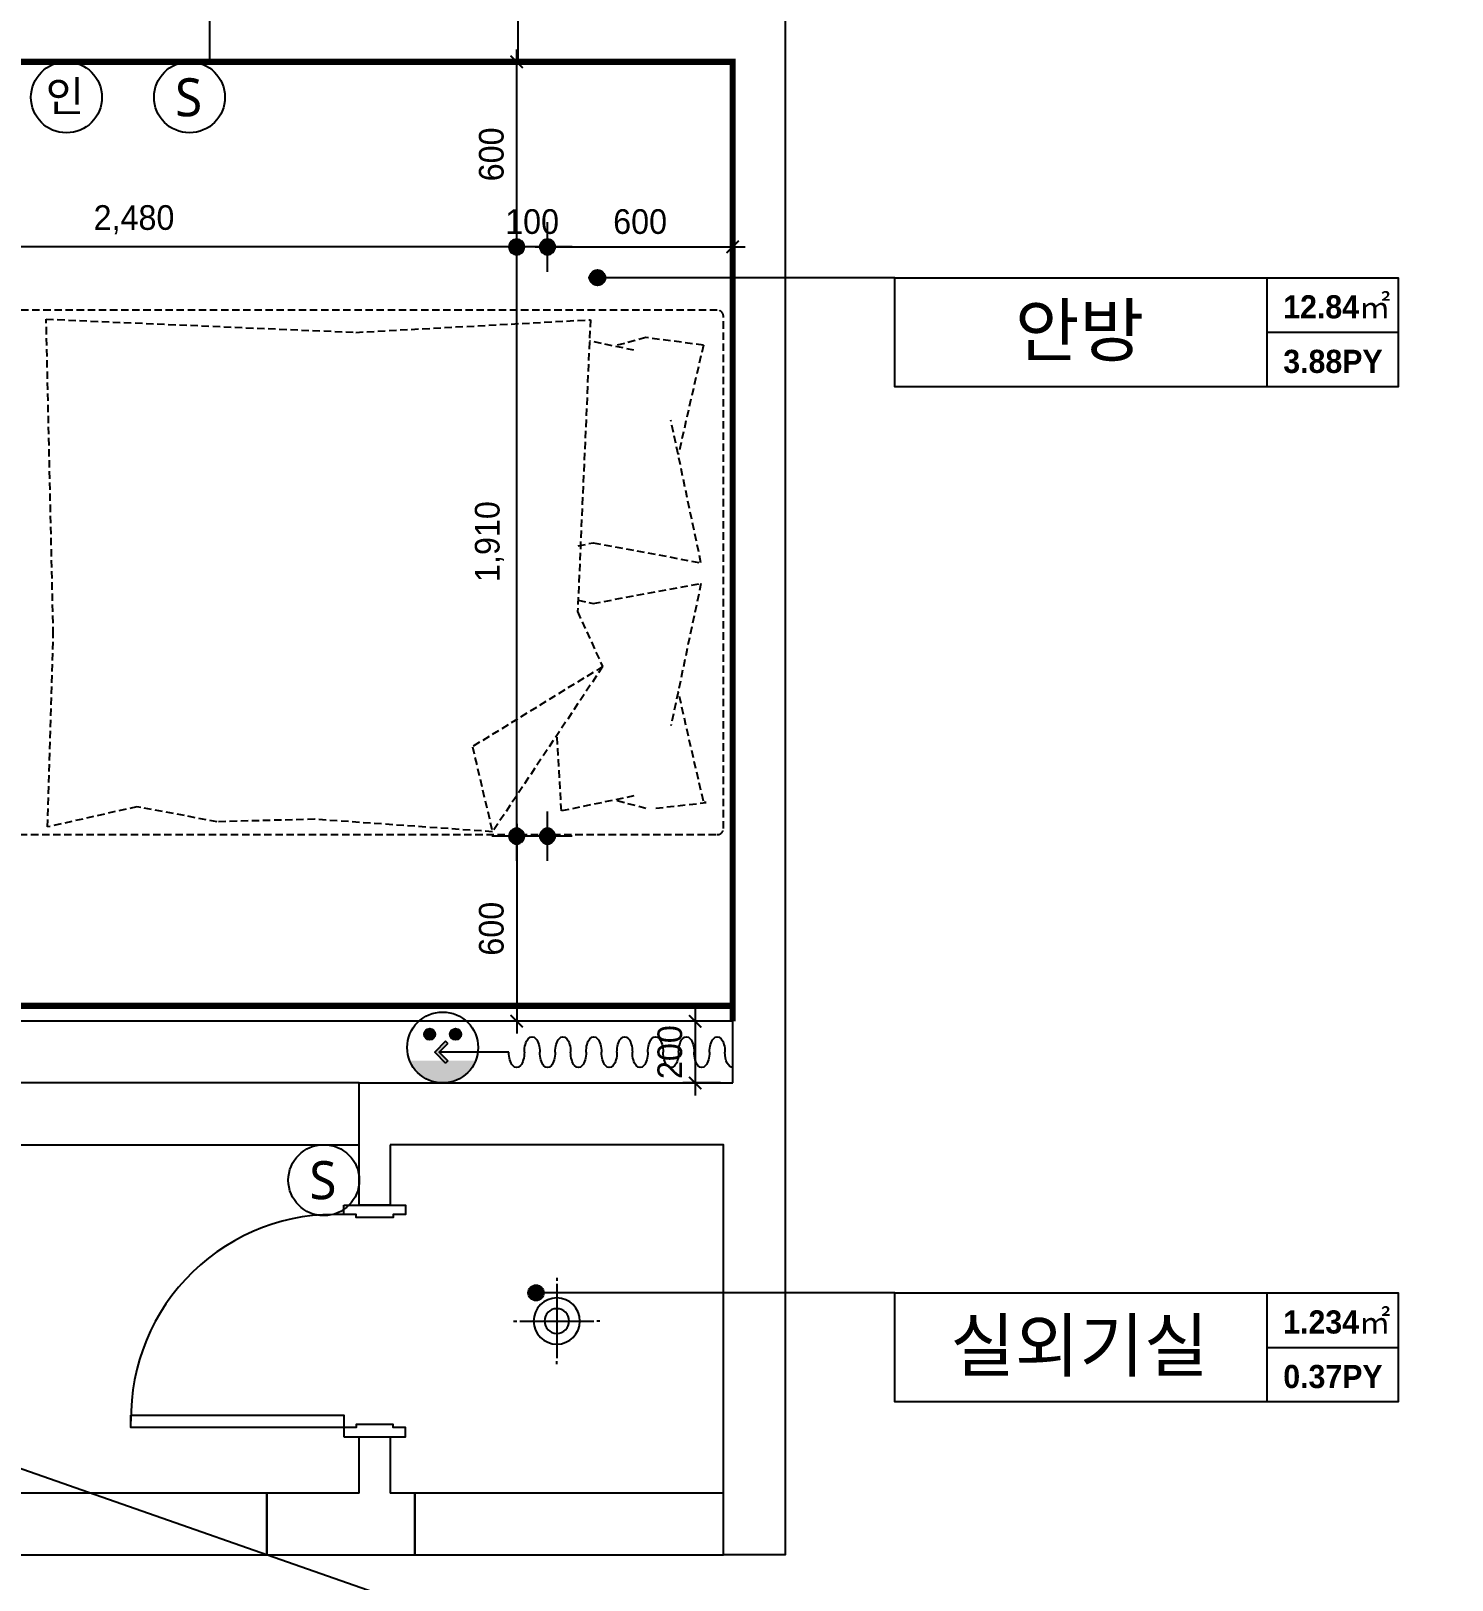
# Model space of a CAD drawing. Header units: millimetres. Extents: x 118028 to 193504, y 42792 to 96100.
# Drawn here: x 182788 to 187392, y 62446 to 67467 of the extents above; entities that cross this region are included whole.
import ezdxf
from ezdxf.enums import TextEntityAlignment as Align

# ---------------------------------------------------------------- set-up
doc = ezdxf.new("R2010")
doc.units = ezdxf.units.MM
doc.header["$LTSCALE"] = 30
doc.header["$PDMODE"] = 3
for name, pattern in [('DH-HID2', [1.2, 0.8, -0.4]), ('HID', [2.3, 1.5, -0.8]), ('HIDDEN', [9.525, 6.35, -3.175])]:
    doc.linetypes.add(name, pattern=pattern)
doc.layers.get('DEFPOINTS').update_dxf_attribs({"color": 248})
for name, color, linetype in [('0-ELC TEXT', 7, 'Continuous'), ('01. F-소품', 3, 'Continuous'), ('03-TEXT', 3, 'Continuous'), ('07-DIM WAL', 5, 'Continuous'), ('2CONTINUOUS', 2, 'Continuous'), ('3.기호.계단선', 30, 'Continuous'), ('C-WIN', 4, 'Continuous'), ('CEIL-DOOR', 6, 'Continuous'), ('CEIL-LIGHT', 7, 'Continuous'), ('CO-DO-FR', 7, 'Continuous'), ('CO-DOOR', 8, 'Continuous'), ('FU-FURM', 251, 'DH-HID2'), ('HAT', 8, 'Continuous'), ('RC-LIGHT', 7, 'Continuous'), ('U-LANP', 6, 'Continuous'), ('설비', 140, 'Continuous')]:
    doc.layers.add(name, color=color, linetype=linetype)
doc.styles.add('HY 울릉도 L', font='')
doc.styles.add('넥슨고딕', font='NEXONLv1GothicBold.ttf')
doc.styles.add('코레일둥고', font='Korail_Round_Gothic_Medium.ttf')
doc.styles.get('HY 울릉도 L').set_extended_font_data('HY울릉도L')
doc.dimstyles.new('40', dxfattribs={"dimscale": 40, "dimtxt": 2, "dimasz": 1, "dimexe": 1, "dimexo": 1, "dimgap": 1, "dimtad": 1, "dimdec": 0, "dimrnd": 0.05, "dimdsep": 46, "dimlunit": 6, "dimtxsty": 'HY 울릉도 L', "dimblk": 'ARCHTICK', "dimcen": 2.5, "dimdle": 1, "dimclrd": 133, "dimclre": 133, "dimclrt": 30, "dimadec": 0, "dimazin": 0, "dimtfac": 1, "dimtdec": 0, "dimtix": 1, "dimtmove": 2, "dimatfit": 3, "dimldrblk": 'ARCHTICK', "dimfxl": 1, "dimlwd": -1, "dimlwe": -1, "dimarcsym": 0})

# ---------------------------------------------------------------- blocks, each defined once
blk = doc.blocks.new('FFSFDF')
at = {"layer": '01. F-소품'}
blk.add_hatch(color=8, dxfattribs=at).paths.add_polyline_path([(1567672.9, 1746751.1), (1567679.9, 1746744.1), (1567715.3, 1746779.4), (1567679.9, 1746814.8), (1567672.9, 1746807.7), (1567701.2, 1746779.4)])
at = {"layer": '01. F-소품', "color": 8}
for p, q in [((1567474.8, 1746779.4), (1567701.2, 1746779.4)), ((1567672.9, 1746807.7), (1567679.9, 1746814.8)), ((1567672.9, 1746751.1), (1567679.9, 1746744.1))]:
    blk.add_line(p, q, dxfattribs=at)
for points in [[(1567672.9, 1746807.7), (1567701.2, 1746779.4), (1567672.9, 1746751.1)], [(1567679.9, 1746814.8), (1567715.3, 1746779.4), (1567679.9, 1746744.1)]]:
    blk.add_lwpolyline(points, dxfattribs=at)
for centre, start_param, end_param in [((1566799.8, 1746779.4), 1.570796, 4.712389), ((1566899.8, 1746779.4), 1.570796, 4.712389), ((1566999.8, 1746779.4), 1.570796, 4.712389), ((1567099.8, 1746779.4), 1.570796, 4.712389), ((1567199.8, 1746779.4), 1.570796, 4.712389), ((1567299.8, 1746779.4), 1.570796, 4.712389), ((1567399.8, 1746779.4), 1.570796, 4.712389), ((1566749.8, 1746779.4), 6.283185, 7.853982), ((1566849.8, 1746779.4), 4.712389, 7.853982), ((1566949.8, 1746779.4), 4.712389, 7.853982), ((1567049.8, 1746779.4), 4.712389, 7.853982), ((1567149.8, 1746779.4), 4.712389, 7.853982), ((1567249.8, 1746779.4), 4.712389, 7.853982), ((1567349.8, 1746779.4), 4.712389, 7.853982), ((1567449.8, 1746779.4), 4.712389, 7.853982)]:
    blk.add_ellipse(centre, major_axis=(0, -50), ratio=0.5, start_param=start_param, end_param=end_param, dxfattribs=at)
blk = doc.blocks.new('매입등')
at = {"layer": 'HAT', "color": 1}
for p, q in [((0, 140), (0, 130)), ((0, 120), (0, -120)), ((-140, 0), (-130, 0)), ((120, 0), (-120, 0)), ((140, 0), (130, 0)), ((-140, 0), (-130, 0)), ((0, -140), (0, -130))]:
    blk.add_line(p, q, dxfattribs=at)
blk.add_circle((0, 0), 40, dxfattribs=at)
at = {"layer": 'U-LANP'}
blk.add_circle((0, 0), 75, dxfattribs=at)
blk = doc.blocks.new('A$C59950440')
at = {"layer": 'CEIL-DOOR'}
blk.add_blockref('매입등', (140, 140), dxfattribs=at)
blk = doc.blocks.new('_ArchTick')
at = {"color": 0, "linetype": 'ByBlock', "const_width": 0.15}
blk.add_lwpolyline([(-0.5, -0.5), (0.5, 0.5)], dxfattribs=at)
blk = doc.blocks.new('*D267')
at = {"layer": '07-DIM WAL', "color": 133, "transparency": 16777216}
for p, q in [((184939.8, 64296.8), (184939.8, 64016.8)), ((185021.4, 64256.8), (184899.8, 64256.8)), ((185021.4, 64056.8), (184899.8, 64056.8))]:
    blk.add_line(p, q, dxfattribs=at)
at = {"layer": 'DEFPOINTS', "color": 0, "transparency": 16777216}
for p in [(185061.4, 64256.8), (184939.8, 64056.8), (185061.4, 64056.8)]:
    blk.add_point(p, dxfattribs=at)
at = {"layer": '07-DIM WAL', "color": 133, "transparency": 16777216, "xscale": 40, "yscale": 40, "zscale": 40}
for p, rotation in [((184939.8, 64256.8), 270), ((184939.8, 64056.8), 90)]:
    blk.add_blockref('_ArchTick', p, dxfattribs=dict(at, rotation=rotation))
at = {"layer": '07-DIM WAL', "color": 30, "transparency": 16777216, "insert": (184858.1, 64156.8), "char_height": 80, "attachment_point": 5, "rotation": 90, "style": 'HY 울릉도 L'}
blk.add_mtext('200', dxfattribs=at)
blk = doc.blocks.new('egoo')
at = {"layer": '설비'}
h = blk.add_hatch(color=140, dxfattribs=at)
edge = h.paths.add_edge_path()
edge.add_arc((1015645.3, 443433.7), 22.3, 0, 360)
h = blk.add_hatch(color=140, dxfattribs=at)
edge = h.paths.add_edge_path()
edge.add_arc((1015747.7, 443433.7), 22.3, 0, 360)
h = blk.add_hatch(color=140, dxfattribs=at)
edge = h.paths.add_edge_path()
edge.add_line((1015826.3, 443329.1), (1015566.6, 443329.1))
edge.add_ellipse((1015696.5, 443381.5), major_axis=(99, 99), ratio=1, start_angle=156.95778, end_angle=293.04222)
at = {"layer": '설비', "color": 140}
for centre, radius in [((1015696.5, 443381.5), 140), ((1015645.3, 443433.7), 22.3), ((1015747.7, 443433.7), 22.3)]:
    blk.add_circle(centre, radius, dxfattribs=at)
blk = doc.blocks.new('SW')
at = {"layer": '설비', "color": 140}
blk.add_circle((11533254.1, -14277699.4), 184, dxfattribs=at)
at = {"layer": '설비', "color": 140, "insert": (11533320, -14277600.8), "char_height": 197.143, "width": 314.327, "attachment_point": 3, "style": '코레일둥고'}
blk.add_mtext('{\\fMalgun Gothic|b0|i0|c129|p50;S}', dxfattribs=at)
blk = doc.blocks.new('DLSXJSPT')
at = {"layer": '설비', "color": 140}
blk.add_circle((242956, 103418.4), 115, dxfattribs=at)
at = {"layer": '설비', "color": 140, "style": '코레일둥고'}
blk.add_text('인', height=100, dxfattribs=at).set_placement((242888.1, 103372))
blk = doc.blocks.new('1')
at = {"linetype": 'Continuous'}
h = blk.add_hatch(color=4, dxfattribs=at)
h.dxf.hatch_style = 1
edge = h.paths.add_edge_path()
edge.add_arc((11539653.5, -14273503.8), 37.5, 0, 360)
at = {"color": 1, "linetype": 'Continuous'}
for p, q in [((11539653.5, -14273637.1), (11539653.5, -14273370.5)), ((11539520.2, -14273503.8), (11539786.8, -14273503.8))]:
    blk.add_line(p, q, dxfattribs=at)
at = {"color": 4, "linetype": 'Continuous'}
for radius in [41.5, 37.5]:
    blk.add_circle((11539653.5, -14273503.8), radius, dxfattribs=at)
blk = doc.blocks.new('*D289')
at = {"layer": '07-DIM WAL', "color": 133, "transparency": 16777216}
for p, q in [((184361.4, 66806.8), (184361.4, 66806.8)), ((184461.4, 66806.8), (184461.4, 66806.8)), ((184501.4, 66766.8), (184321.4, 66766.8))]:
    blk.add_line(p, q, dxfattribs=at)
at = {"layer": 'DEFPOINTS', "color": 0, "transparency": 16777216}
for p in [(184361.4, 66766.8), (184361.4, 66766.8), (184461.4, 66766.8)]:
    blk.add_point(p, dxfattribs=at)
at = {"layer": '07-DIM WAL', "color": 133, "transparency": 16777216, "xscale": 40, "yscale": 40, "zscale": 40}
blk.add_blockref('_ArchTick', (184361.4, 66766.8), dxfattribs=at)
at = {"layer": '07-DIM WAL', "color": 133, "transparency": 16777216, "xscale": 40, "yscale": 40, "zscale": 40, "rotation": 180}
blk.add_blockref('_ArchTick', (184461.4, 66766.8), dxfattribs=at)
at = {"layer": '07-DIM WAL', "color": 30, "transparency": 16777216, "insert": (184411.4, 66848.5), "char_height": 80, "attachment_point": 5, "style": 'HY 울릉도 L'}
blk.add_mtext('100', dxfattribs=at)
blk = doc.blocks.new('*D290')
at = {"layer": '07-DIM WAL', "color": 133, "transparency": 16777216}
for p, q in [((184461.4, 66806.8), (184461.4, 66806.8)), ((185061.4, 66806.8), (185061.4, 66806.8)), ((184421.4, 66766.8), (185101.4, 66766.8))]:
    blk.add_line(p, q, dxfattribs=at)
at = {"layer": 'DEFPOINTS', "color": 0, "transparency": 16777216}
for p in [(184461.4, 66766.8), (185061.4, 66766.8), (185061.4, 66766.8)]:
    blk.add_point(p, dxfattribs=at)
at = {"layer": '07-DIM WAL', "color": 133, "transparency": 16777216, "xscale": 40, "yscale": 40, "zscale": 40, "rotation": 180}
blk.add_blockref('_ArchTick', (184461.4, 66766.8), dxfattribs=at)
at = {"layer": '07-DIM WAL', "color": 133, "transparency": 16777216, "xscale": 40, "yscale": 40, "zscale": 40}
blk.add_blockref('_ArchTick', (185061.4, 66766.8), dxfattribs=at)
at = {"layer": '07-DIM WAL', "color": 30, "transparency": 16777216, "insert": (184761.4, 66848.5), "char_height": 80, "attachment_point": 5, "style": 'HY 울릉도 L'}
blk.add_mtext('600', dxfattribs=at)
blk = doc.blocks.new('*D291')
at = {"layer": '07-DIM WAL', "color": 133, "transparency": 16777216}
for p, q in [((184361.4, 66726.8), (184361.4, 67406.8)), ((184421.4, 67366.8), (184321.4, 67366.8)), ((184421.4, 66766.8), (184321.4, 66766.8))]:
    blk.add_line(p, q, dxfattribs=at)
at = {"layer": 'DEFPOINTS', "color": 0, "transparency": 16777216}
for p in [(184361.4, 67366.8), (184461.4, 67366.8), (184461.4, 66766.8)]:
    blk.add_point(p, dxfattribs=at)
at = {"layer": '07-DIM WAL', "color": 133, "transparency": 16777216, "xscale": 40, "yscale": 40, "zscale": 40}
for p, rotation in [((184361.4, 67366.8), 90), ((184361.4, 66766.8), 270)]:
    blk.add_blockref('_ArchTick', p, dxfattribs=dict(at, rotation=rotation))
at = {"layer": '07-DIM WAL', "color": 30, "transparency": 16777216, "insert": (184279.7, 67066.8), "char_height": 80, "attachment_point": 5, "rotation": 90, "style": 'HY 울릉도 L'}
blk.add_mtext('600', dxfattribs=at)
blk = doc.blocks.new('*D292')
at = {"layer": '07-DIM WAL', "color": 133, "transparency": 16777216}
for p, q in [((181881.4, 66806.8), (181881.4, 66806.8)), ((184361.4, 66806.8), (184361.4, 66806.8)), ((184401.4, 66766.8), (181841.4, 66766.8))]:
    blk.add_line(p, q, dxfattribs=at)
at = {"layer": 'DEFPOINTS', "color": 0, "transparency": 16777216}
for p in [(181881.4, 66766.8), (181881.4, 66766.8), (184361.4, 66766.8)]:
    blk.add_point(p, dxfattribs=at)
at = {"layer": '07-DIM WAL', "color": 133, "transparency": 16777216, "xscale": 40, "yscale": 40, "zscale": 40, "rotation": 180}
blk.add_blockref('_ArchTick', (181881.4, 66766.8), dxfattribs=at)
at = {"layer": '07-DIM WAL', "color": 133, "transparency": 16777216, "xscale": 40, "yscale": 40, "zscale": 40}
blk.add_blockref('_ArchTick', (184361.4, 66766.8), dxfattribs=at)
at = {"layer": '07-DIM WAL', "color": 30, "transparency": 16777216, "insert": (183121.4, 66854.7), "char_height": 80, "attachment_point": 5, "style": 'HY 울릉도 L'}
blk.add_mtext('2,480', dxfattribs=at)
blk = doc.blocks.new('*D295')
at = {"layer": '07-DIM WAL', "color": 133, "transparency": 16777216}
for p, q in [((184361.4, 64816.8), (184361.4, 66806.8)), ((184401.4, 66766.8), (184401.4, 66766.8)), ((184321.4, 64856.8), (184321.4, 64856.8))]:
    blk.add_line(p, q, dxfattribs=at)
at = {"layer": 'DEFPOINTS', "color": 0, "transparency": 16777216}
for p in [(184361.4, 66766.8), (184361.4, 66766.8), (184361.4, 64856.8)]:
    blk.add_point(p, dxfattribs=at)
at = {"layer": '07-DIM WAL', "color": 133, "transparency": 16777216, "xscale": 40, "yscale": 40, "zscale": 40}
for p, rotation in [((184361.4, 66766.8), 90), ((184361.4, 64856.8), 270)]:
    blk.add_blockref('_ArchTick', p, dxfattribs=dict(at, rotation=rotation))
at = {"layer": '07-DIM WAL', "color": 30, "transparency": 16777216, "insert": (184273.4, 65811.8), "char_height": 80, "attachment_point": 5, "rotation": 90, "style": 'HY 울릉도 L'}
blk.add_mtext('1,910', dxfattribs=at)
blk = doc.blocks.new('*D296')
at = {"layer": '07-DIM WAL', "color": 133, "transparency": 16777216}
for p, q in [((184361.4, 64896.8), (184361.4, 64216.8)), ((184321.4, 64856.8), (184321.4, 64856.8)), ((184321.4, 64256.8), (184321.4, 64256.8))]:
    blk.add_line(p, q, dxfattribs=at)
at = {"layer": 'DEFPOINTS', "color": 0, "transparency": 16777216}
for p in [(184361.4, 64856.8), (184361.4, 64256.8), (184361.4, 64256.8)]:
    blk.add_point(p, dxfattribs=at)
at = {"layer": '07-DIM WAL', "color": 133, "transparency": 16777216, "xscale": 40, "yscale": 40, "zscale": 40}
for p, rotation in [((184361.4, 64856.8), 90), ((184361.4, 64256.8), 270)]:
    blk.add_blockref('_ArchTick', p, dxfattribs=dict(at, rotation=rotation))
at = {"layer": '07-DIM WAL', "color": 30, "transparency": 16777216, "insert": (184279.7, 64556.8), "char_height": 80, "attachment_point": 5, "rotation": 90, "style": 'HY 울릉도 L'}
blk.add_mtext('600', dxfattribs=at)
blk = doc.blocks.new('vusaudeh')
at = {"layer": '2CONTINUOUS'}
for p, q in [((157566.4, 85986.8), (157566.4, 85786.8)), ((158566.4, 85786.8), (158566.4, 85986.8)), ((157566.4, 85786.8), (156386.4, 85786.8)), ((159261.4, 85786.8), (158566.4, 85786.8)), ((159261.4, 82476.8), (159261.4, 85786.8)), ((158051.4, 82476.8), (159261.4, 82476.8)), ((158231.4, 81147.8), (158231.4, 80947.8))]:
    blk.add_line(p, q, dxfattribs=at)
for points in [[(158711.4, 91311.8), (158711.4, 91511.8), (159431.4, 91511.8), (159431.4, 80947.8), (159231.4, 80947.8)], [(158151.4, 82276.8), (158151.4, 82080.3), (158051.4, 82080.3), (158051.4, 82476.8)], [(159231.4, 80947.8), (159231.4, 82276.8), (158151.4, 82276.8)], [(158051.4, 81147.8), (158051.4, 81330.3), (158151.4, 81330.3), (158151.4, 81147.8)], [(157751.4, 81147.8), (157751.4, 80947.8), (158231.4, 80947.8), (158231.4, 81147.8), (158151.4, 81147.8)], [(158051.4, 81147.8), (157751.4, 81147.8)]]:
    blk.add_lwpolyline(points, dxfattribs=at)
at = {"layer": '2CONTINUOUS', "color": 8, "linetype": 'HID'}
blk.add_lwpolyline([(157566.4, 85786.8), (158566.4, 85786.8)], dxfattribs=at)
at = {"layer": 'C-WIN'}
for points in [[(158051.4, 82476.8), (155381.4, 82476.8), (155381.4, 82276.8), (158051.4, 82276.8)], [(157751.4, 81147.8), (155651.4, 81147.8), (155651.4, 80947.8), (157751.4, 80947.8)], [(158231.4, 80947.8), (159231.4, 80947.8), (159231.4, 81147.8), (158231.4, 81147.8)]]:
    blk.add_lwpolyline(points, close=True, dxfattribs=at)
at = {"layer": 'CO-DO-FR'}
for points in [[(158001.4, 82080.3), (158201.4, 82080.3), (158201.4, 82050.3), (158161.4, 82050.3), (158161.4, 82040.3), (158041.4, 82040.3), (158041.4, 82050.3), (158001.4, 82050.3), (158001.4, 82080.3)], [(158001.4, 81330.3), (158201.4, 81330.3), (158201.4, 81360.3), (158161.4, 81360.3), (158161.4, 81370.3), (158041.4, 81370.3), (158041.4, 81360.3), (158001.4, 81360.3), (158001.4, 81330.3)]]:
    blk.add_lwpolyline(points, close=True, dxfattribs=at)
at = {"layer": 'CO-DOOR'}
blk.add_lwpolyline([(157311.4, 81400.3), (158001.4, 81400.3), (158001.4, 81360.3), (157311.4, 81360.3)], close=True, dxfattribs=at)
blk.add_arc((157972, 81390.3), 660.7, 87.4477, 180.8673, dxfattribs=at)
blk = doc.blocks.new('cjswjdeh2')
at = {"layer": 'FU-FURM', "color": 8}
for p, q in [((216862.9, 65511.7), (216840, 66532.6)), ((216840, 66532.6), (217843, 66489.9)), ((217843, 66489.9), (218603.5, 66530.8)), ((218603.5, 66530.8), (218561.9, 65584.7)), ((218744.7, 66432.1), (218600.5, 66461.9)), ((218783.2, 66472.8), (218680.3, 66445.4)), ((218969.8, 66448.5), (218783.2, 66472.8)), ((218969.8, 66448.5), (218887.9, 66093.2)), ((218961.7, 65743), (218864.3, 66205.2)), ((218563.5, 65798), (218612.8, 65807.8)), ((218612.8, 65807.8), (218961.7, 65743)), ((218612.8, 65611.4), (218961.7, 65676.3)), ((218961.7, 65676.3), (218864.3, 65214.1)), ((218561.9, 65584.7), (218643.1, 65406.3)), ((218563.5, 65621.3), (218612.8, 65611.4)), ((216844.6, 64886.6), (216862.9, 65511.7)), ((218643.1, 65406.3), (218221.2, 65146.8)), ((218643.1, 65406.3), (218286.1, 64871.1)), ((218969.8, 64970.8), (218887.9, 65326.1)), ((218509.4, 64938.6), (218495.4, 65184.9)), ((218221.2, 65146.8), (218286.1, 64871.1)), ((218744.7, 64987.2), (218509.4, 64938.6)), ((218783.2, 64946.5), (218680.3, 64973.9)), ((217134.2, 64952.2), (216844.6, 64886.6)), ((217393.8, 64903.5), (217134.2, 64952.2)), ((218815.6, 64947.6), (218978.2, 64965.6)), ((218978.2, 64965.6), (218972.2, 64965.6)), ((217710.2, 64911.6), (217393.8, 64903.5)), ((218286.1, 64871.1), (217710.2, 64911.6))]:
    blk.add_line(p, q, dxfattribs=at)
blk.add_lwpolyline([(216734.5, 66541.8), (216734.5, 64881.8, 0.414214), (216754.5, 64861.8), (219014.5, 64861.8, 0.414214), (219034.5, 64881.8), (219034.5, 66541.8, 0.414214), (219014.5, 66561.8), (216754.5, 66561.8, 0.414214)], format="xyb", close=True, dxfattribs=at)
blk.add_blockref('vusaudeh', (59803.1, -18420))

msp = doc.modelspace()

# ---------------------------------------------------------------- hatches: boundary and pattern name
at = {"layer": '0-ELC TEXT'}
h = msp.add_hatch(color=256, dxfattribs=at)
h.dxf.hatch_style = 1
edge = h.paths.add_edge_path()
edge.add_arc((184623.2, 66667.1), 25, -270, 90, ccw=False)
h = msp.add_hatch(color=256, dxfattribs=at)
h.dxf.hatch_style = 1
edge = h.paths.add_edge_path()
edge.add_arc((184424.1, 63376.6), 25, -270, 90, ccw=False)

# ---------------------------------------------------------------- linework, layer by layer
for p, q in [((185586.4, 66667.1), (184593.2, 66667.1)), ((186793.6, 66313.3), (186793.6, 66667.1)), ((186793.6, 66490.2), (187218.3, 66490.2)), ((185586.4, 63376.6), (184424.1, 63376.6)), ((186793.6, 63022.8), (186793.6, 63376.6)), ((186793.6, 63199.7), (187218.3, 63199.7))]:
    msp.add_line(p, q, dxfattribs=at)
for points in [[(185586.4, 66667.1), (187218.3, 66667.1), (187218.3, 66313.3), (185586.4, 66313.3)], [(185586.4, 63376.6), (187218.3, 63376.6), (187218.3, 63022.8), (185586.4, 63022.8)]]:
    msp.add_lwpolyline(points, close=True, dxfattribs=at)
for centre in [(184623.2, 66667.1), (184424.1, 63376.6)]:
    msp.add_circle(centre, 25, dxfattribs=at)
at = {"layer": '07-DIM WAL'}
msp.add_line((141904.4, 77080.3), (192904.4, 59260.3), dxfattribs=at)
at = {"layer": '3.기호.계단선', "linetype": 'HID', "const_width": 20}
msp.add_lwpolyline([(181181.4, 67366.8), (185061.4, 67366.8), (185061.4, 64256.8)], dxfattribs=at)
at = {"layer": 'CEIL-LIGHT', "color": 10, "linetype": 'HIDDEN'}
msp.add_lwpolyline([(181181.4, 64306.8, 20, 20, 0), (185061.4, 64306.8, 20, 20, 0)], format="xyseb", dxfattribs=at)
at = {"layer": 'CEIL-LIGHT'}
msp.add_lwpolyline([(185061.4, 64256.8), (181181.4, 64256.8)], dxfattribs=at)

# ---------------------------------------------------------------- block references
msp.add_blockref('cjswjdeh2', (-34003.1, 0))
at = {"color": 0, "xscale": -1}
msp.add_blockref('FFSFDF', (1751811.1, -1682622.6), dxfattribs=at)
at = {"layer": 'RC-LIGHT', "xscale": -0.6024096385271789, "yscale": 0.6024096385271789, "zscale": 0.6024096385271789}
for p in [(7135959.9, 8665263.1), (7136059.9, 8665263.1), (7135959.9, 8663353.1), (7136059.9, 8663353.1)]:
    msp.add_blockref('1', p, dxfattribs=at)
at = {"layer": 'RC-LIGHT', "xscale": -1}
msp.add_blockref('A$C59950440', (184631.4, 63145.3), dxfattribs=at)
at = {"layer": '설비'}
msp.add_blockref('DLSXJSPT', (-60053.4, -36166.6), dxfattribs=at)
at = {"layer": '설비', "color": 140}
for name, p, xscale, yscale, zscale in [('SW', (-7024982.6, 8990814), 0.625, 0.625, 0.625), ('egoo', (-650200.6, -300034.4), 0.8214285869294655, 0.8214285869294655, 0.8214285869294655), ('SW', (-7024547.4, 8987304), 0.625, 0.625, 0.625)]:
    msp.add_blockref(name, p, dxfattribs=dict(at, xscale=xscale, yscale=yscale, zscale=zscale))

# ---------------------------------------------------------------- texts
at = {"layer": '03-TEXT'}
for s, height, style, p in [('안방', 166.67, '코레일둥고', (186185.1, 66413.6)), ('12.84㎡', 75, '넥슨고딕', (187019.3, 66535.3)), ('3.88PY', 75, '넥슨고딕', (187006.5, 66358.4)), ('1.234㎡', 75, '넥슨고딕', (187019.3, 63244.8)), ('실외기실', 166.67, '코레일둥고', (186185.1, 63123.1)), ('0.37PY', 75, '넥슨고딕', (187006.5, 63067.9))]:
    msp.add_text(s, height=height, dxfattribs=dict(at, style=style)).set_placement(p, align=Align.CENTER)

# ---------------------------------------------------------------- dimensions: what is measured, and where the dimension line sits
at = {"layer": '07-DIM WAL'}
for base, p1, p2, picture, middle in [((184361.4, 67366.8), (184461.4, 66766.8), (184461.4, 67366.8), '*D291', (184279.7, 67066.8)), ((184361.4, 66766.8), (184361.4, 64856.8), (184361.4, 66766.8), '*D295', (184273.4, 65811.8)), ((184361.4, 64256.8), (184361.4, 64856.8), (184361.4, 64256.8), '*D296', (184279.7, 64556.8)), ((184939.8, 64056.8), (185061.4, 64256.8), (185061.4, 64056.8), '*D267', (184858.1, 64156.8))]:
    dim = msp.add_linear_dim(base=base, p1=p1, p2=p2, angle=90, dimstyle='40', dxfattribs=at)
    dim.commit()
    dim.dimension.update_dxf_attribs({"geometry": picture, "text_midpoint": middle})
for base, p1, p2, picture, middle in [((181881.4, 66766.8), (184361.4, 66766.8), (181881.4, 66766.8), '*D292', (183121.4, 66854.7)), ((184361.4, 66766.8), (184461.4, 66766.8), (184361.4, 66766.8), '*D289', (184411.4, 66848.5)), ((185061.4, 66766.8), (184461.4, 66766.8), (185061.4, 66766.8), '*D290', (184761.4, 66848.5))]:
    dim = msp.add_linear_dim(base=base, p1=p1, p2=p2, dimstyle='40', dxfattribs=at)
    dim.commit()
    dim.dimension.update_dxf_attribs({"geometry": picture, "text_midpoint": middle})

doc.saveas('drawing.dxf')
